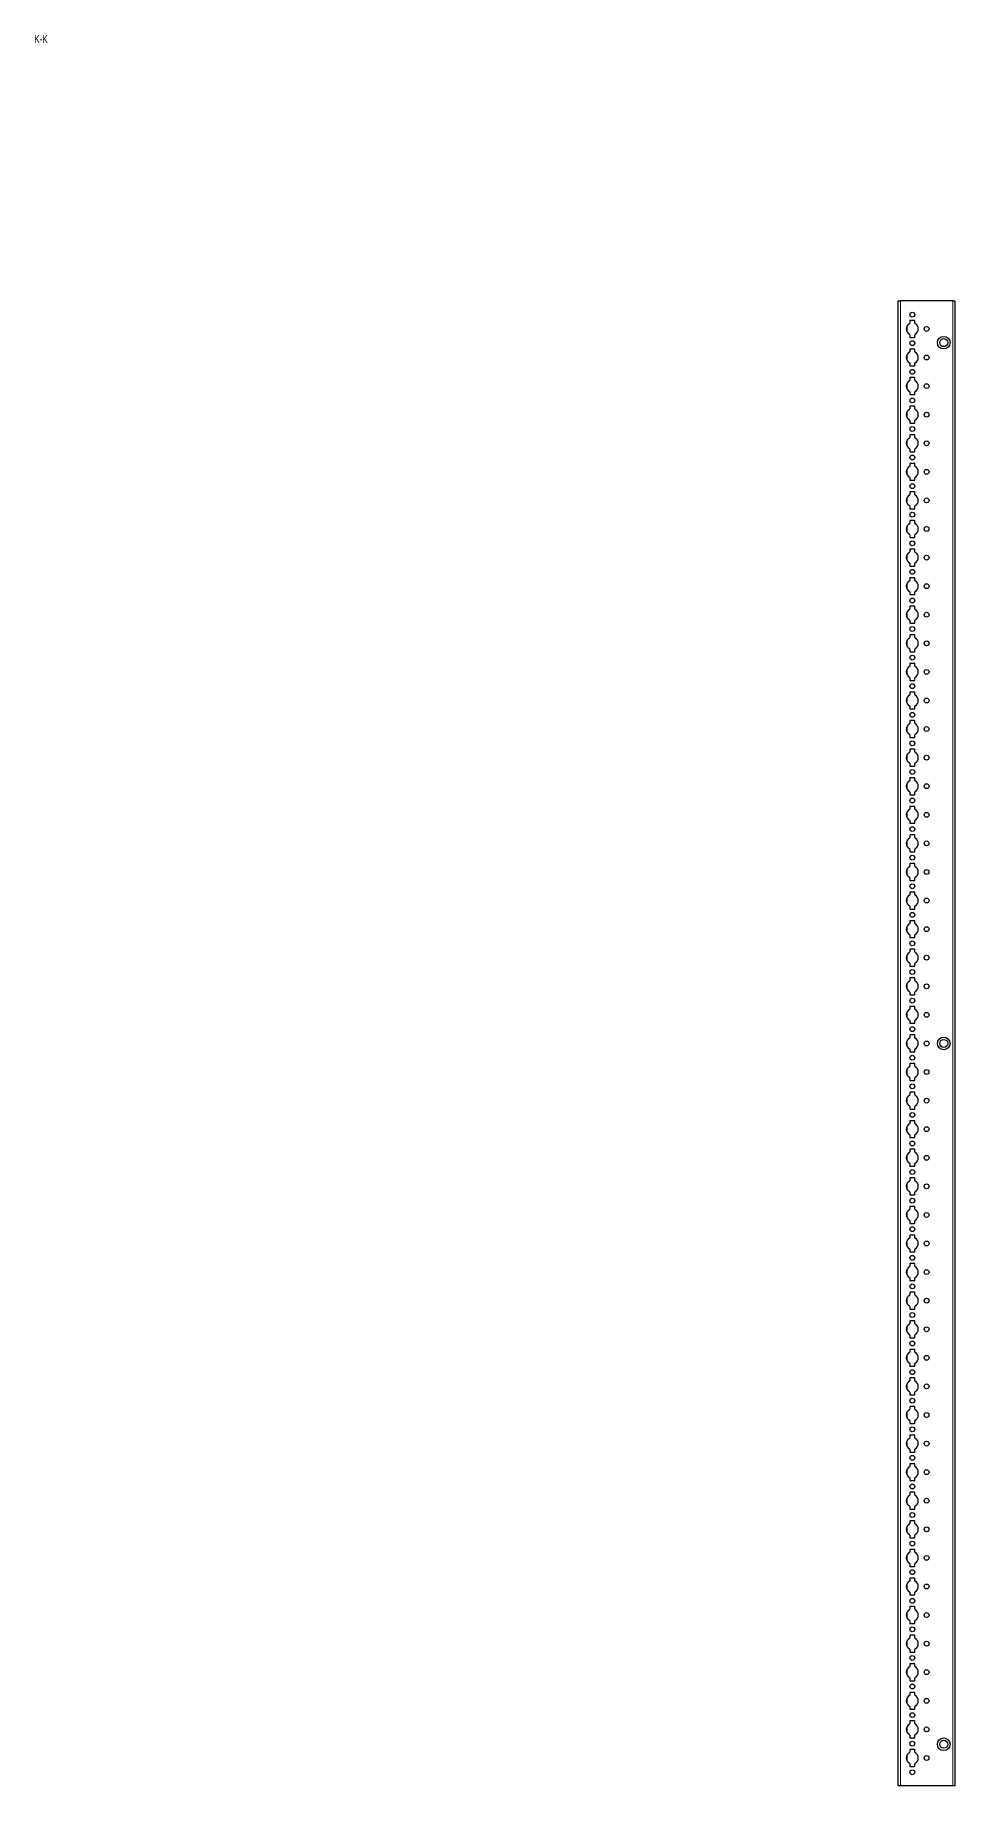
# Model space of a CAD drawing. Header units: millimetres. Extents: x -199 to 5688, y -2047 to 1507.
# Drawn here: x 4883 to 5688, y -852 to 680 of the extents above; entities that cross this region are included whole.
import ezdxf

# ---------------------------------------------------------------- set-up
doc = ezdxf.new("R2010")
doc.units = ezdxf.units.MM
doc.layers.add('FORMAT', color=7, linetype='Continuous')
doc.styles.add('SLDTEXTSTYLE0', font='TXT', dxfattribs={"width": 0.75})

msp = doc.modelspace()

# ---------------------------------------------------------------- linework, layer by layer
at = {"color": 7, "linetype": 'Continuous', "lineweight": 25}
for p, q in [((5637.97, -851.79), (5637.97, 447.21)), ((5637.97, 447.21), (5639.97, 447.21)), ((5685.67, 447.21), (5639.97, 447.21)), ((5685.67, 447.21), (5687.67, 447.21)), ((5687.67, 447.21), (5687.67, -851.79)), ((5648.02, 429.61), (5648.02, 427.73)), ((5652.12, 430.11), (5648.52, 430.11)), ((5652.62, 427.73), (5652.62, 429.61)), ((5648.02, 417.68), (5648.02, 415.81)), ((5648.52, 415.31), (5652.12, 415.31)), ((5652.62, 415.81), (5652.62, 417.68)), ((5648.02, 404.61), (5648.02, 402.73)), ((5652.12, 405.11), (5648.52, 405.11)), ((5652.62, 402.73), (5652.62, 404.61)), ((5648.02, 392.68), (5648.02, 390.81)), ((5648.52, 390.31), (5652.12, 390.31)), ((5652.62, 390.81), (5652.62, 392.68)), ((5648.02, 379.61), (5648.02, 377.73)), ((5648.02, 367.68), (5648.02, 365.81)), ((5652.12, 380.11), (5648.52, 380.11)), ((5652.62, 377.73), (5652.62, 379.61)), ((5652.62, 365.81), (5652.62, 367.68)), ((5648.02, 354.61), (5648.02, 352.73)), ((5648.52, 365.31), (5652.12, 365.31)), ((5652.12, 355.11), (5648.52, 355.11)), ((5652.62, 352.73), (5652.62, 354.61)), ((5648.02, 342.68), (5648.02, 340.81)), ((5648.52, 340.31), (5652.12, 340.31)), ((5652.62, 340.81), (5652.62, 342.68)), ((5648.02, 329.61), (5648.02, 327.73)), ((5652.12, 330.11), (5648.52, 330.11)), ((5652.62, 327.73), (5652.62, 329.61)), ((5648.02, 317.68), (5648.02, 315.81)), ((5648.52, 315.31), (5652.12, 315.31)), ((5652.62, 315.81), (5652.62, 317.68)), ((5648.02, 304.61), (5648.02, 302.73)), ((5648.02, 292.68), (5648.02, 290.81)), ((5652.12, 305.11), (5648.52, 305.11)), ((5652.62, 302.73), (5652.62, 304.61)), ((5652.62, 290.81), (5652.62, 292.68)), ((5648.02, 279.61), (5648.02, 277.73)), ((5648.52, 290.31), (5652.12, 290.31)), ((5652.12, 280.11), (5648.52, 280.11)), ((5652.62, 277.73), (5652.62, 279.61)), ((5648.02, 267.68), (5648.02, 265.81)), ((5648.52, 265.31), (5652.12, 265.31)), ((5652.62, 265.81), (5652.62, 267.68)), ((5648.02, 254.61), (5648.02, 252.73)), ((5652.12, 255.11), (5648.52, 255.11)), ((5652.62, 252.73), (5652.62, 254.61)), ((5648.02, 242.68), (5648.02, 240.81)), ((5648.52, 240.31), (5652.12, 240.31)), ((5652.12, 230.11), (5648.52, 230.11)), ((5652.62, 240.81), (5652.62, 242.68)), ((5648.02, 229.61), (5648.02, 227.73)), ((5648.02, 217.68), (5648.02, 215.81)), ((5648.52, 215.31), (5652.12, 215.31)), ((5652.62, 227.73), (5652.62, 229.61)), ((5652.62, 215.81), (5652.62, 217.68)), ((5648.02, 204.61), (5648.02, 202.73)), ((5652.12, 205.11), (5648.52, 205.11)), ((5652.62, 202.73), (5652.62, 204.61)), ((5648.02, 192.68), (5648.02, 190.81)), ((5648.52, 190.31), (5652.12, 190.31)), ((5652.62, 190.81), (5652.62, 192.68)), ((5648.02, 179.61), (5648.02, 177.73)), ((5652.12, 180.11), (5648.52, 180.11)), ((5652.62, 177.73), (5652.62, 179.61)), ((5648.02, 167.68), (5648.02, 165.81)), ((5648.02, 154.61), (5648.02, 152.73)), ((5648.52, 165.31), (5652.12, 165.31)), ((5652.12, 155.11), (5648.52, 155.11)), ((5652.62, 165.81), (5652.62, 167.68)), ((5652.62, 152.73), (5652.62, 154.61)), ((5648.02, 142.68), (5648.02, 140.81)), ((5648.52, 140.31), (5652.12, 140.31)), ((5652.62, 140.81), (5652.62, 142.68)), ((5648.02, 129.61), (5648.02, 127.73)), ((5652.12, 130.11), (5648.52, 130.11)), ((5652.62, 127.73), (5652.62, 129.61)), ((5648.02, 117.68), (5648.02, 115.81)), ((5648.52, 115.31), (5652.12, 115.31)), ((5652.62, 115.81), (5652.62, 117.68)), ((5648.02, 104.61), (5648.02, 102.73)), ((5648.02, 92.68), (5648.02, 90.81)), ((5652.12, 105.11), (5648.52, 105.11)), ((5652.62, 102.73), (5652.62, 104.61)), ((5652.62, 90.81), (5652.62, 92.68)), ((5648.02, 79.61), (5648.02, 77.73)), ((5648.52, 90.31), (5652.12, 90.31)), ((5652.12, 80.11), (5648.52, 80.11)), ((5652.62, 77.73), (5652.62, 79.61)), ((5648.02, 67.68), (5648.02, 65.81)), ((5648.52, 65.31), (5652.12, 65.31)), ((5652.62, 65.81), (5652.62, 67.68)), ((5648.02, 54.61), (5648.02, 52.73)), ((5652.12, 55.11), (5648.52, 55.11)), ((5652.62, 52.73), (5652.62, 54.61)), ((5648.02, 42.68), (5648.02, 40.81)), ((5648.52, 40.31), (5652.12, 40.31)), ((5652.62, 40.81), (5652.62, 42.68)), ((5648.02, 29.61), (5648.02, 27.73)), ((5648.02, 17.68), (5648.02, 15.81)), ((5652.12, 30.11), (5648.52, 30.11)), ((5652.62, 27.73), (5652.62, 29.61)), ((5652.62, 15.81), (5652.62, 17.68)), ((5648.02, 4.61), (5648.02, 2.73)), ((5648.52, 15.31), (5652.12, 15.31)), ((5652.12, 5.11), (5648.52, 5.11)), ((5652.62, 2.73), (5652.62, 4.61)), ((5648.02, -7.32), (5648.02, -9.19)), ((5648.52, -9.69), (5652.12, -9.69)), ((5652.62, -9.19), (5652.62, -7.32)), ((5648.02, -20.39), (5648.02, -22.27)), ((5652.12, -19.89), (5648.52, -19.89)), ((5652.62, -22.27), (5652.62, -20.39)), ((5648.02, -32.32), (5648.02, -34.19)), ((5648.02, -45.39), (5648.02, -47.27)), ((5648.52, -34.69), (5652.12, -34.69)), ((5652.12, -44.89), (5648.52, -44.89)), ((5652.62, -34.19), (5652.62, -32.32)), ((5652.62, -47.27), (5652.62, -45.39)), ((5648.02, -57.32), (5648.02, -59.19)), ((5648.52, -59.69), (5652.12, -59.69)), ((5652.62, -59.19), (5652.62, -57.32)), ((5648.02, -70.39), (5648.02, -72.27)), ((5652.12, -69.89), (5648.52, -69.89)), ((5652.62, -72.27), (5652.62, -70.39)), ((5648.02, -82.32), (5648.02, -84.19)), ((5648.52, -84.69), (5652.12, -84.69)), ((5652.62, -84.19), (5652.62, -82.32)), ((5648.02, -95.39), (5648.02, -97.27)), ((5652.12, -94.89), (5648.52, -94.89)), ((5652.62, -97.27), (5652.62, -95.39)), ((5648.02, -107.32), (5648.02, -109.19)), ((5648.02, -120.39), (5648.02, -122.27)), ((5648.52, -109.69), (5652.12, -109.69)), ((5652.12, -119.89), (5648.52, -119.89)), ((5652.62, -109.19), (5652.62, -107.32)), ((5652.62, -122.27), (5652.62, -120.39)), ((5648.02, -132.32), (5648.02, -134.19)), ((5648.52, -134.69), (5652.12, -134.69)), ((5652.62, -134.19), (5652.62, -132.32)), ((5648.02, -145.39), (5648.02, -147.27)), ((5652.12, -144.89), (5648.52, -144.89)), ((5652.62, -147.27), (5652.62, -145.39)), ((5648.02, -157.32), (5648.02, -159.19)), ((5648.52, -159.69), (5652.12, -159.69)), ((5652.62, -159.19), (5652.62, -157.32)), ((5648.02, -170.39), (5648.02, -172.27)), ((5648.02, -182.32), (5648.02, -184.19)), ((5652.12, -169.89), (5648.52, -169.89)), ((5652.62, -172.27), (5652.62, -170.39)), ((5652.62, -184.19), (5652.62, -182.32)), ((5648.02, -195.39), (5648.02, -197.27)), ((5648.52, -184.69), (5652.12, -184.69)), ((5652.12, -194.89), (5648.52, -194.89)), ((5652.62, -197.27), (5652.62, -195.39)), ((5648.02, -207.32), (5648.02, -209.19)), ((5648.52, -209.69), (5652.12, -209.69)), ((5652.62, -209.19), (5652.62, -207.32)), ((5648.02, -220.39), (5648.02, -222.27)), ((5652.12, -219.89), (5648.52, -219.89)), ((5652.62, -222.27), (5652.62, -220.39)), ((5648.02, -232.32), (5648.02, -234.19)), ((5648.52, -234.69), (5652.12, -234.69)), ((5652.12, -244.89), (5648.52, -244.89)), ((5652.62, -234.19), (5652.62, -232.32)), ((5648.02, -245.39), (5648.02, -247.27)), ((5648.02, -257.32), (5648.02, -259.19)), ((5648.52, -259.69), (5652.12, -259.69)), ((5652.62, -247.27), (5652.62, -245.39)), ((5652.62, -259.19), (5652.62, -257.32)), ((5648.02, -270.39), (5648.02, -272.27)), ((5652.12, -269.89), (5648.52, -269.89)), ((5652.62, -272.27), (5652.62, -270.39)), ((5648.02, -282.32), (5648.02, -284.19)), ((5648.52, -284.69), (5652.12, -284.69)), ((5652.62, -284.19), (5652.62, -282.32)), ((5648.02, -295.39), (5648.02, -297.27)), ((5652.12, -294.89), (5648.52, -294.89)), ((5652.62, -297.27), (5652.62, -295.39)), ((5648.02, -307.32), (5648.02, -309.19)), ((5648.02, -320.39), (5648.02, -322.27)), ((5648.52, -309.69), (5652.12, -309.69)), ((5652.12, -319.89), (5648.52, -319.89)), ((5652.62, -309.19), (5652.62, -307.32)), ((5652.62, -322.27), (5652.62, -320.39)), ((5648.02, -332.32), (5648.02, -334.19)), ((5648.52, -334.69), (5652.12, -334.69)), ((5652.62, -334.19), (5652.62, -332.32)), ((5648.02, -345.39), (5648.02, -347.27)), ((5652.12, -344.89), (5648.52, -344.89)), ((5652.62, -347.27), (5652.62, -345.39)), ((5648.02, -357.32), (5648.02, -359.19)), ((5648.52, -359.69), (5652.12, -359.69)), ((5652.62, -359.19), (5652.62, -357.32)), ((5648.02, -370.39), (5648.02, -372.27)), ((5648.02, -382.32), (5648.02, -384.19)), ((5652.12, -369.89), (5648.52, -369.89)), ((5652.62, -372.27), (5652.62, -370.39)), ((5652.62, -384.19), (5652.62, -382.32)), ((5648.02, -395.39), (5648.02, -397.27)), ((5648.52, -384.69), (5652.12, -384.69)), ((5652.12, -394.89), (5648.52, -394.89)), ((5652.62, -397.27), (5652.62, -395.39)), ((5648.02, -407.32), (5648.02, -409.19)), ((5648.52, -409.69), (5652.12, -409.69)), ((5652.62, -409.19), (5652.62, -407.32)), ((5648.02, -420.39), (5648.02, -422.27)), ((5652.12, -419.89), (5648.52, -419.89)), ((5652.62, -422.27), (5652.62, -420.39)), ((5648.02, -432.32), (5648.02, -434.19)), ((5648.52, -434.69), (5652.12, -434.69)), ((5652.62, -434.19), (5652.62, -432.32)), ((5648.02, -445.39), (5648.02, -447.27)), ((5648.02, -457.32), (5648.02, -459.19)), ((5652.12, -444.89), (5648.52, -444.89)), ((5652.62, -447.27), (5652.62, -445.39)), ((5652.62, -459.19), (5652.62, -457.32)), ((5648.02, -470.39), (5648.02, -472.27)), ((5648.52, -459.69), (5652.12, -459.69)), ((5652.12, -469.89), (5648.52, -469.89)), ((5652.62, -472.27), (5652.62, -470.39)), ((5648.02, -482.32), (5648.02, -484.19)), ((5648.52, -484.69), (5652.12, -484.69)), ((5652.62, -484.19), (5652.62, -482.32)), ((5648.02, -495.39), (5648.02, -497.27)), ((5652.12, -494.89), (5648.52, -494.89)), ((5652.62, -497.27), (5652.62, -495.39)), ((5648.02, -507.32), (5648.02, -509.19)), ((5648.02, -520.39), (5648.02, -522.27)), ((5648.52, -509.69), (5652.12, -509.69)), ((5652.12, -519.89), (5648.52, -519.89)), ((5652.62, -509.19), (5652.62, -507.32)), ((5652.62, -522.27), (5652.62, -520.39)), ((5648.02, -532.32), (5648.02, -534.19)), ((5648.52, -534.69), (5652.12, -534.69)), ((5652.62, -534.19), (5652.62, -532.32)), ((5648.02, -545.39), (5648.02, -547.27)), ((5652.12, -544.89), (5648.52, -544.89)), ((5652.62, -547.27), (5652.62, -545.39)), ((5648.02, -557.32), (5648.02, -559.19)), ((5648.52, -559.69), (5652.12, -559.69)), ((5652.62, -559.19), (5652.62, -557.32)), ((5648.02, -570.39), (5648.02, -572.27)), ((5652.12, -569.89), (5648.52, -569.89)), ((5652.62, -572.27), (5652.62, -570.39)), ((5648.02, -582.32), (5648.02, -584.19)), ((5648.02, -595.39), (5648.02, -597.27)), ((5648.52, -584.69), (5652.12, -584.69)), ((5652.12, -594.89), (5648.52, -594.89)), ((5652.62, -584.19), (5652.62, -582.32)), ((5652.62, -597.27), (5652.62, -595.39)), ((5648.02, -607.32), (5648.02, -609.19)), ((5648.52, -609.69), (5652.12, -609.69)), ((5652.62, -609.19), (5652.62, -607.32)), ((5648.02, -620.39), (5648.02, -622.27)), ((5652.12, -619.89), (5648.52, -619.89)), ((5652.62, -622.27), (5652.62, -620.39)), ((5648.02, -632.32), (5648.02, -634.19)), ((5648.52, -634.69), (5652.12, -634.69)), ((5652.62, -634.19), (5652.62, -632.32)), ((5648.02, -645.39), (5648.02, -647.27)), ((5648.02, -657.32), (5648.02, -659.19)), ((5652.12, -644.89), (5648.52, -644.89)), ((5652.62, -647.27), (5652.62, -645.39)), ((5652.62, -659.19), (5652.62, -657.32)), ((5648.02, -670.39), (5648.02, -672.27)), ((5648.52, -659.69), (5652.12, -659.69)), ((5652.12, -669.89), (5648.52, -669.89)), ((5652.62, -672.27), (5652.62, -670.39)), ((5648.02, -682.32), (5648.02, -684.19)), ((5648.52, -684.69), (5652.12, -684.69)), ((5652.62, -684.19), (5652.62, -682.32)), ((5648.02, -695.39), (5648.02, -697.27)), ((5652.12, -694.89), (5648.52, -694.89)), ((5652.62, -697.27), (5652.62, -695.39)), ((5648.02, -707.32), (5648.02, -709.19)), ((5648.52, -709.69), (5652.12, -709.69)), ((5652.62, -709.19), (5652.62, -707.32)), ((5648.02, -720.39), (5648.02, -722.27)), ((5648.02, -732.32), (5648.02, -734.19)), ((5652.12, -719.89), (5648.52, -719.89)), ((5648.52, -734.69), (5652.12, -734.69)), ((5652.62, -722.27), (5652.62, -720.39)), ((5652.62, -734.19), (5652.62, -732.32)), ((5648.02, -745.39), (5648.02, -747.27)), ((5652.12, -744.89), (5648.52, -744.89)), ((5652.62, -747.27), (5652.62, -745.39)), ((5648.02, -757.32), (5648.02, -759.19)), ((5648.52, -759.69), (5652.12, -759.69)), ((5652.62, -759.19), (5652.62, -757.32)), ((5648.02, -770.39), (5648.02, -772.27)), ((5652.12, -769.89), (5648.52, -769.89)), ((5652.62, -772.27), (5652.62, -770.39)), ((5648.02, -782.32), (5648.02, -784.19)), ((5648.02, -795.39), (5648.02, -797.27)), ((5648.52, -784.69), (5652.12, -784.69)), ((5652.12, -794.89), (5648.52, -794.89)), ((5652.62, -784.19), (5652.62, -782.32)), ((5652.62, -797.27), (5652.62, -795.39)), ((5648.02, -807.32), (5648.02, -809.19)), ((5648.52, -809.69), (5652.12, -809.69)), ((5652.62, -809.19), (5652.62, -807.32)), ((5648.02, -820.39), (5648.02, -822.27)), ((5652.12, -819.89), (5648.52, -819.89)), ((5652.62, -822.27), (5652.62, -820.39)), ((5648.02, -832.32), (5648.02, -834.19)), ((5648.52, -834.69), (5652.12, -834.69)), ((5652.62, -834.19), (5652.62, -832.32)), ((5639.97, -851.79), (5637.97, -851.79)), ((5685.67, -851.79), (5639.97, -851.79)), ((5687.67, -851.79), (5685.67, -851.79))]:
    msp.add_line(p, q, dxfattribs=at)
at = {"color": 8, "linetype": 'Continuous', "lineweight": 18}
for p, q in [((5639.97, 447.21), (5639.97, -851.79)), ((5685.67, -851.79), (5685.67, 447.21)), ((5645.82, 425.41), (5645.82, 420)), ((5645.82, 400.41), (5645.82, 395)), ((5645.82, 375.41), (5645.82, 370)), ((5645.82, 350.41), (5645.82, 345)), ((5645.82, 325.41), (5645.82, 320)), ((5645.82, 300.41), (5645.82, 295)), ((5645.82, 275.41), (5645.82, 270)), ((5645.82, 250.41), (5645.82, 245)), ((5645.82, 225.41), (5645.82, 220)), ((5645.82, 200.41), (5645.82, 195)), ((5645.82, 175.41), (5645.82, 170)), ((5645.82, 150.41), (5645.82, 145)), ((5645.82, 125.41), (5645.82, 120)), ((5645.82, 100.41), (5645.82, 95)), ((5645.82, 75.41), (5645.82, 70)), ((5645.82, 50.41), (5645.82, 45)), ((5645.82, 25.41), (5645.82, 20)), ((5645.82, 0.41), (5645.82, -5)), ((5645.82, -24.59), (5645.82, -30)), ((5645.82, -49.59), (5645.82, -55)), ((5645.82, -74.59), (5645.82, -80)), ((5645.82, -99.59), (5645.82, -105)), ((5645.82, -124.59), (5645.82, -130)), ((5645.82, -149.59), (5645.82, -155)), ((5645.82, -174.59), (5645.82, -180)), ((5645.82, -199.59), (5645.82, -205)), ((5645.82, -224.59), (5645.82, -230)), ((5645.82, -249.59), (5645.82, -255)), ((5645.82, -274.59), (5645.82, -280)), ((5645.82, -299.59), (5645.82, -305)), ((5645.82, -324.59), (5645.82, -330)), ((5645.82, -349.59), (5645.82, -355)), ((5645.82, -374.59), (5645.82, -380)), ((5645.82, -399.59), (5645.82, -405)), ((5645.82, -424.59), (5645.82, -430)), ((5645.82, -449.59), (5645.82, -455)), ((5645.82, -474.59), (5645.82, -480)), ((5645.82, -499.59), (5645.82, -505)), ((5645.82, -524.59), (5645.82, -530)), ((5645.82, -549.59), (5645.82, -555)), ((5645.82, -574.59), (5645.82, -580)), ((5645.82, -599.59), (5645.82, -605)), ((5645.82, -624.59), (5645.82, -630)), ((5645.82, -649.59), (5645.82, -655)), ((5645.82, -674.59), (5645.82, -680)), ((5645.82, -699.59), (5645.82, -705)), ((5645.82, -724.59), (5645.82, -730)), ((5645.82, -749.59), (5645.82, -755)), ((5645.82, -774.59), (5645.82, -780)), ((5645.82, -799.59), (5645.82, -805)), ((5645.82, -824.59), (5645.82, -830))]:
    msp.add_line(p, q, dxfattribs=at)
at = {"color": 7, "linetype": 'Continuous', "lineweight": 25}
for centre, radius in [((5650.32, 435.21), 2.12), ((5662.82, 422.71), 2.12), ((5677.82, 410.71), 5.5), ((5677.82, 410.71), 3.5), ((5650.32, 410.21), 2.12), ((5662.82, 397.71), 2.12), ((5650.32, 385.21), 2.12), ((5662.82, 372.71), 2.12), ((5650.32, 360.21), 2.12), ((5650.32, 335.21), 2.12), ((5662.82, 347.71), 2.12), ((5662.82, 322.71), 2.12), ((5650.32, 310.21), 2.12), ((5662.82, 297.71), 2.12), ((5650.32, 285.21), 2.12), ((5650.32, 260.21), 2.12), ((5662.82, 272.71), 2.12), ((5662.82, 247.71), 2.12), ((5650.32, 235.21), 2.12), ((5662.82, 222.71), 2.12), ((5650.32, 210.21), 2.12), ((5662.82, 197.71), 2.12), ((5650.32, 185.21), 2.12), ((5662.82, 172.71), 2.12), ((5650.32, 160.21), 2.12), ((5662.82, 147.71), 2.12), ((5650.32, 135.21), 2.12), ((5662.82, 122.71), 2.12), ((5650.32, 110.21), 2.12), ((5662.82, 97.71), 2.12), ((5650.32, 85.21), 2.12), ((5650.32, 60.21), 2.12), ((5662.82, 72.71), 2.12), ((5662.82, 47.71), 2.12), ((5650.32, 35.21), 2.12), ((5662.82, 22.71), 2.12), ((5650.32, 10.21), 2.12), ((5650.32, -14.79), 2.12), ((5662.82, -2.29), 2.12), ((5662.82, -27.29), 2.12), ((5650.32, -39.79), 2.12), ((5662.82, -52.29), 2.12), ((5650.32, -64.79), 2.12), ((5662.82, -77.29), 2.12), ((5650.32, -89.79), 2.12), ((5662.82, -102.29), 2.12), ((5650.32, -114.79), 2.12), ((5650.32, -139.79), 2.12), ((5662.82, -127.29), 2.12), ((5662.82, -152.29), 2.12), ((5650.32, -164.79), 2.12), ((5662.82, -177.29), 2.12), ((5650.32, -189.79), 2.12), ((5677.82, -202.29), 5.5), ((5677.82, -202.29), 3.5), ((5650.32, -214.79), 2.12), ((5662.82, -202.29), 2.12), ((5662.82, -227.29), 2.12), ((5650.32, -239.79), 2.12), ((5662.82, -252.29), 2.12), ((5650.32, -264.79), 2.12), ((5662.82, -277.29), 2.12), ((5650.32, -289.79), 2.12), ((5662.82, -302.29), 2.12), ((5650.32, -314.79), 2.12), ((5662.82, -327.29), 2.12), ((5650.32, -339.79), 2.12), ((5662.82, -352.29), 2.12), ((5650.32, -364.79), 2.12), ((5662.82, -377.29), 2.12), ((5650.32, -389.79), 2.12), ((5650.32, -414.79), 2.12), ((5662.82, -402.29), 2.12), ((5662.82, -427.29), 2.12), ((5650.32, -439.79), 2.12), ((5662.82, -452.29), 2.12), ((5650.32, -464.79), 2.12), ((5650.32, -489.79), 2.12), ((5662.82, -477.29), 2.12), ((5662.82, -502.29), 2.12), ((5650.32, -514.79), 2.12), ((5662.82, -527.29), 2.12), ((5650.32, -539.79), 2.12), ((5662.82, -552.29), 2.12), ((5650.32, -564.79), 2.12), ((5662.82, -577.29), 2.12), ((5650.32, -589.79), 2.12), ((5662.82, -602.29), 2.12), ((5650.32, -614.79), 2.12), ((5662.82, -627.29), 2.12), ((5650.32, -639.79), 2.12), ((5662.82, -652.29), 2.12), ((5650.32, -664.79), 2.12), ((5650.32, -689.79), 2.12), ((5662.82, -677.29), 2.12), ((5662.82, -702.29), 2.12), ((5650.32, -714.79), 2.12), ((5662.82, -727.29), 2.12), ((5650.32, -739.79), 2.12), ((5662.82, -752.29), 2.12), ((5650.32, -764.79), 2.12), ((5662.82, -777.29), 2.12), ((5650.32, -789.79), 2.12), ((5662.82, -802.29), 2.12), ((5677.82, -815.29), 5.5), ((5650.32, -814.79), 2.12), ((5662.82, -827.29), 2.12), ((5677.82, -815.29), 3.5), ((5650.32, -839.79), 2.12)]:
    msp.add_circle(centre, radius, dxfattribs=at)
for centre, radius, start, end in [((5648.52, 429.61), 0.5, 90, 180), ((5652.12, 429.61), 0.5, 360, 90), ((5650.32, 422.71), 5.25, 119.14074, 240.85926), ((5647.52, 427.73), 0.5, 299.14074, 0), ((5647.52, 417.68), 0.5, 0, 60.85926), ((5648.52, 415.81), 0.5, 180, 270), ((5652.12, 415.81), 0.5, 270, 0), ((5653.12, 427.73), 0.5, 180, 240.85926), ((5653.12, 417.68), 0.5, 119.14074, 180), ((5650.32, 422.71), 5.25, 299.14074, 60.85926), ((5650.32, 397.71), 5.25, 119.14074, 240.85926), ((5647.52, 402.73), 0.5, 299.14074, 0), ((5648.52, 404.61), 0.5, 90, 180), ((5652.12, 404.61), 0.5, 0, 90), ((5653.12, 402.73), 0.5, 180, 240.85926), ((5650.32, 397.71), 5.25, 299.14074, 60.85926), ((5647.52, 392.68), 0.5, 0, 60.85926), ((5648.52, 390.81), 0.5, 180, 270), ((5652.12, 390.81), 0.5, 270, 0), ((5653.12, 392.68), 0.5, 119.14074, 180), ((5650.32, 372.71), 5.25, 119.14074, 240.85926), ((5647.52, 377.73), 0.5, 299.14074, 0), ((5647.52, 367.68), 0.5, 0, 60.85926), ((5648.52, 379.61), 0.5, 90, 180), ((5652.12, 379.61), 0.5, 0, 90), ((5653.12, 377.73), 0.5, 180, 240.85926), ((5653.12, 367.68), 0.5, 119.14074, 180), ((5650.32, 372.71), 5.25, 299.14074, 60.85926), ((5650.32, 347.71), 5.25, 119.14074, 240.85926), ((5647.52, 352.73), 0.5, 299.14074, 0), ((5648.52, 365.81), 0.5, 180, 270), ((5648.52, 354.61), 0.5, 90, 180), ((5652.12, 365.81), 0.5, 270, 0), ((5652.12, 354.61), 0.5, 0, 90), ((5653.12, 352.73), 0.5, 180, 240.85926), ((5650.32, 347.71), 5.25, 299.14074, 60.85926), ((5647.52, 342.68), 0.5, 0, 60.85926), ((5648.52, 340.81), 0.5, 180, 270), ((5652.12, 340.81), 0.5, 270, 0), ((5653.12, 342.68), 0.5, 119.14074, 180), ((5650.32, 322.71), 5.25, 119.14074, 240.85926), ((5647.52, 327.73), 0.5, 299.14074, 0), ((5648.52, 329.61), 0.5, 90, 180), ((5652.12, 329.61), 0.5, 0, 90), ((5653.12, 327.73), 0.5, 180, 240.85926), ((5650.32, 322.71), 5.25, 299.14074, 60.85926), ((5647.52, 317.68), 0.5, 0, 60.85926), ((5648.52, 315.81), 0.5, 180, 270), ((5652.12, 315.81), 0.5, 270, 0), ((5653.12, 317.68), 0.5, 119.14074, 180), ((5650.32, 297.71), 5.25, 119.14074, 240.85926), ((5647.52, 302.73), 0.5, 299.14074, 0), ((5647.52, 292.68), 0.5, 0, 60.85926), ((5648.52, 304.61), 0.5, 90, 180), ((5652.12, 304.61), 0.5, 0, 90), ((5653.12, 302.73), 0.5, 180, 240.85926), ((5653.12, 292.68), 0.5, 119.14074, 180), ((5650.32, 297.71), 5.25, 299.14074, 60.85926), ((5650.32, 272.71), 5.25, 119.14074, 240.85926), ((5647.52, 277.73), 0.5, 299.14074, 0), ((5648.52, 290.81), 0.5, 180, 270), ((5648.52, 279.61), 0.5, 90, 180), ((5652.12, 290.81), 0.5, 270, 0), ((5652.12, 279.61), 0.5, 0, 90), ((5653.12, 277.73), 0.5, 180, 240.85926), ((5650.32, 272.71), 5.25, 299.14074, 60.85926), ((5647.52, 267.68), 0.5, 0, 60.85926), ((5648.52, 265.81), 0.5, 180, 270), ((5652.12, 265.81), 0.5, 270, 0), ((5653.12, 267.68), 0.5, 119.14074, 180), ((5650.32, 247.71), 5.25, 119.14074, 240.85926), ((5647.52, 252.73), 0.5, 299.14074, 0), ((5648.52, 254.61), 0.5, 90, 180), ((5652.12, 254.61), 0.5, 0, 90), ((5653.12, 252.73), 0.5, 180, 240.85926), ((5650.32, 247.71), 5.25, 299.14074, 60.85926), ((5647.52, 242.68), 0.5, 0, 60.85926), ((5648.52, 240.81), 0.5, 180, 270), ((5648.52, 229.61), 0.5, 90, 180), ((5652.12, 240.81), 0.5, 270, 0), ((5652.12, 229.61), 0.5, 0, 90), ((5653.12, 242.68), 0.5, 119.14074, 180), ((5650.32, 222.71), 5.25, 119.14074, 240.85926), ((5647.52, 227.73), 0.5, 299.14074, 0), ((5647.52, 217.68), 0.5, 0, 60.85926), ((5648.52, 215.81), 0.5, 180, 270), ((5652.12, 215.81), 0.5, 270, 0), ((5653.12, 227.73), 0.5, 180, 240.85926), ((5653.12, 217.68), 0.5, 119.14074, 180), ((5650.32, 222.71), 5.25, 299.14074, 60.85926), ((5650.32, 197.71), 5.25, 119.14074, 240.85926), ((5647.52, 202.73), 0.5, 299.14074, 0), ((5648.52, 204.61), 0.5, 90, 180), ((5652.12, 204.61), 0.5, 0, 90), ((5653.12, 202.73), 0.5, 180, 240.85926), ((5650.32, 197.71), 5.25, 299.14074, 60.85926), ((5647.52, 192.68), 0.5, 0, 60.85926), ((5648.52, 190.81), 0.5, 180, 270), ((5652.12, 190.81), 0.5, 270, 0), ((5653.12, 192.68), 0.5, 119.14074, 180), ((5650.32, 172.71), 5.25, 119.14074, 240.85926), ((5647.52, 177.73), 0.5, 299.14074, 0), ((5648.52, 179.61), 0.5, 90, 180), ((5652.12, 179.61), 0.5, 0, 90), ((5653.12, 177.73), 0.5, 180, 240.85926), ((5650.32, 172.71), 5.25, 299.14074, 60.85926), ((5647.52, 167.68), 0.5, 0, 60.85926), ((5648.52, 165.81), 0.5, 180, 270), ((5648.52, 154.61), 0.5, 90, 180), ((5652.12, 165.81), 0.5, 270, 0), ((5652.12, 154.61), 0.5, 0, 90), ((5653.12, 167.68), 0.5, 119.14074, 180), ((5650.32, 147.71), 5.25, 119.14074, 240.85926), ((5647.52, 152.73), 0.5, 299.14074, 0), ((5647.52, 142.68), 0.5, 0, 60.85926), ((5648.52, 140.81), 0.5, 180, 270), ((5652.12, 140.81), 0.5, 270, 0), ((5653.12, 152.73), 0.5, 180, 240.85926), ((5653.12, 142.68), 0.5, 119.14074, 180), ((5650.32, 147.71), 5.25, 299.14074, 60.85926), ((5650.32, 122.71), 5.25, 119.14074, 240.85926), ((5647.52, 127.73), 0.5, 299.14074, 0), ((5648.52, 129.61), 0.5, 90, 180), ((5652.12, 129.61), 0.5, 0, 90), ((5653.12, 127.73), 0.5, 180, 240.85926), ((5650.32, 122.71), 5.25, 299.14074, 60.85926), ((5647.52, 117.68), 0.5, 0, 60.85926), ((5648.52, 115.81), 0.5, 180, 270), ((5652.12, 115.81), 0.5, 270, 0), ((5653.12, 117.68), 0.5, 119.14074, 180), ((5650.32, 97.71), 5.25, 119.14074, 240.85926), ((5647.52, 102.73), 0.5, 299.14074, 0), ((5647.52, 92.68), 0.5, 0, 60.85926), ((5648.52, 104.61), 0.5, 90, 180), ((5652.12, 104.61), 0.5, 0, 90), ((5653.12, 102.73), 0.5, 180, 240.85926), ((5653.12, 92.68), 0.5, 119.14074, 180), ((5650.32, 97.71), 5.25, 299.14074, 60.85926), ((5650.32, 72.71), 5.25, 119.14074, 240.85926), ((5647.52, 77.73), 0.5, 299.14074, 0), ((5648.52, 90.81), 0.5, 180, 270), ((5648.52, 79.61), 0.5, 90, 180), ((5652.12, 90.81), 0.5, 270, 0), ((5652.12, 79.61), 0.5, 0, 90), ((5653.12, 77.73), 0.5, 180, 240.85926), ((5650.32, 72.71), 5.25, 299.14074, 60.85926), ((5647.52, 67.68), 0.5, 0, 60.85926), ((5648.52, 65.81), 0.5, 180, 270), ((5652.12, 65.81), 0.5, 270, 0), ((5653.12, 67.68), 0.5, 119.14074, 180), ((5650.32, 47.71), 5.25, 119.14074, 240.85926), ((5647.52, 52.73), 0.5, 299.14074, 0), ((5648.52, 54.61), 0.5, 90, 180), ((5652.12, 54.61), 0.5, 0, 90), ((5653.12, 52.73), 0.5, 180, 240.85926), ((5650.32, 47.71), 5.25, 299.14074, 60.85926), ((5647.52, 42.68), 0.5, 0, 60.85926), ((5648.52, 40.81), 0.5, 180, 270), ((5652.12, 40.81), 0.5, 270, 0), ((5653.12, 42.68), 0.5, 119.14074, 180), ((5650.32, 22.71), 5.25, 119.14074, 240.85926), ((5647.52, 27.73), 0.5, 299.14074, 0), ((5647.52, 17.68), 0.5, 0, 60.85926), ((5648.52, 29.61), 0.5, 90, 180), ((5648.52, 15.81), 0.5, 180, 270), ((5652.12, 29.61), 0.5, 0, 90), ((5652.12, 15.81), 0.5, 270, 0), ((5653.12, 27.73), 0.5, 180, 240.85926), ((5653.12, 17.68), 0.5, 119.14074, 180), ((5650.32, 22.71), 5.25, 299.14074, 60.85926), ((5650.32, -2.29), 5.25, 119.14074, 240.85926), ((5647.52, 2.73), 0.5, 299.14074, 0), ((5648.52, 4.61), 0.5, 90, 180), ((5652.12, 4.61), 0.5, 0, 90), ((5653.12, 2.73), 0.5, 180, 240.85926), ((5650.32, -2.29), 5.25, 299.14074, 60.85926), ((5647.52, -7.32), 0.5, 0, 60.85926), ((5648.52, -9.19), 0.5, 180, 270), ((5652.12, -9.19), 0.5, 270, 0), ((5653.12, -7.32), 0.5, 119.14074, 180), ((5650.32, -27.29), 5.25, 119.14074, 240.85926), ((5647.52, -22.27), 0.5, 299.14074, 0), ((5648.52, -20.39), 0.5, 90, 180), ((5652.12, -20.39), 0.5, 0, 90), ((5653.12, -22.27), 0.5, 180, 240.85926), ((5650.32, -27.29), 5.25, 299.14074, 60.85926), ((5647.52, -32.32), 0.5, 0, 60.85926), ((5648.52, -34.19), 0.5, 180, 270), ((5648.52, -45.39), 0.5, 90, 180), ((5652.12, -34.19), 0.5, 270, 0), ((5652.12, -45.39), 0.5, 0, 90), ((5653.12, -32.32), 0.5, 119.14074, 180), ((5650.32, -52.29), 5.25, 119.14074, 240.85926), ((5647.52, -47.27), 0.5, 299.14074, 0), ((5647.52, -57.32), 0.5, 0, 60.85926), ((5648.52, -59.19), 0.5, 180, 270), ((5652.12, -59.19), 0.5, 270, 0), ((5653.12, -47.27), 0.5, 180, 240.85926), ((5653.12, -57.32), 0.5, 119.14074, 180), ((5650.32, -52.29), 5.25, 299.14074, 60.85926), ((5650.32, -77.29), 5.25, 119.14074, 240.85926), ((5647.52, -72.27), 0.5, 299.14074, 0), ((5648.52, -70.39), 0.5, 90, 180), ((5652.12, -70.39), 0.5, 0, 90), ((5653.12, -72.27), 0.5, 180, 240.85926), ((5650.32, -77.29), 5.25, 299.14074, 60.85926), ((5647.52, -82.32), 0.5, 0, 60.85926), ((5648.52, -84.19), 0.5, 180, 270), ((5652.12, -84.19), 0.5, 270, 0), ((5653.12, -82.32), 0.5, 119.14074, 180), ((5650.32, -102.29), 5.25, 119.14074, 240.85926), ((5647.52, -97.27), 0.5, 299.14074, 0), ((5647.52, -107.32), 0.5, 0, 60.85926), ((5648.52, -95.39), 0.5, 90, 180), ((5652.12, -95.39), 0.5, 0, 90), ((5653.12, -97.27), 0.5, 180, 240.85926), ((5653.12, -107.32), 0.5, 119.14074, 180), ((5650.32, -102.29), 5.25, 299.14074, 60.85926), ((5647.52, -122.27), 0.5, 299.14074, 0), ((5648.52, -109.19), 0.5, 180, 270), ((5648.52, -120.39), 0.5, 90, 180), ((5652.12, -109.19), 0.5, 270, 0), ((5652.12, -120.39), 0.5, 0, 90), ((5653.12, -122.27), 0.5, 180, 240.85926), ((5650.32, -127.29), 5.25, 119.14074, 240.85926), ((5647.52, -132.32), 0.5, 0, 60.85926), ((5648.52, -134.19), 0.5, 180, 270), ((5652.12, -134.19), 0.5, 270, 0), ((5653.12, -132.32), 0.5, 119.14074, 180), ((5650.32, -127.29), 5.25, 299.14074, 60.85926), ((5650.32, -152.29), 5.25, 119.14074, 240.85926), ((5647.52, -147.27), 0.5, 299.14074, 0), ((5648.52, -145.39), 0.5, 90, 180), ((5652.12, -145.39), 0.5, 0, 90), ((5653.12, -147.27), 0.5, 180, 240.85926), ((5650.32, -152.29), 5.25, 299.14074, 60.85926), ((5647.52, -157.32), 0.5, 0, 60.85926), ((5648.52, -159.19), 0.5, 180, 270), ((5652.12, -159.19), 0.5, 270, 0), ((5653.12, -157.32), 0.5, 119.14074, 180), ((5650.32, -177.29), 5.25, 119.14074, 240.85926), ((5647.52, -172.27), 0.5, 299.14074, 0), ((5647.52, -182.32), 0.5, 0, 60.85926), ((5648.52, -170.39), 0.5, 90, 180), ((5652.12, -170.39), 0.5, 0, 90), ((5653.12, -172.27), 0.5, 180, 240.85926), ((5653.12, -182.32), 0.5, 119.14074, 180), ((5650.32, -177.29), 5.25, 299.14074, 60.85926), ((5650.32, -202.29), 5.25, 119.14074, 240.85926), ((5647.52, -197.27), 0.5, 299.14074, 0), ((5648.52, -184.19), 0.5, 180, 270), ((5648.52, -195.39), 0.5, 90, 180), ((5652.12, -184.19), 0.5, 270, 0), ((5652.12, -195.39), 0.5, 0, 90), ((5653.12, -197.27), 0.5, 180, 240.85926), ((5650.32, -202.29), 5.25, 299.14074, 60.85926), ((5647.52, -207.32), 0.5, 0, 60.85926), ((5648.52, -209.19), 0.5, 180, 270), ((5652.12, -209.19), 0.5, 270, 0), ((5653.12, -207.32), 0.5, 119.14074, 180), ((5650.32, -227.29), 5.25, 119.14074, 240.85926), ((5647.52, -222.27), 0.5, 299.14074, 0), ((5648.52, -220.39), 0.5, 90, 180), ((5652.12, -220.39), 0.5, 0, 90), ((5653.12, -222.27), 0.5, 180, 240.85926), ((5650.32, -227.29), 5.25, 299.14074, 60.85926), ((5647.52, -232.32), 0.5, 0, 60.85926), ((5648.52, -234.19), 0.5, 180, 270), ((5648.52, -245.39), 0.5, 90, 180), ((5652.12, -234.19), 0.5, 270, 0), ((5652.12, -245.39), 0.5, 0, 90), ((5653.12, -232.32), 0.5, 119.14074, 180), ((5650.32, -252.29), 5.25, 119.14074, 240.85926), ((5647.52, -247.27), 0.5, 299.14074, 0), ((5647.52, -257.32), 0.5, 0, 60.85926), ((5648.52, -259.19), 0.5, 180, 270), ((5652.12, -259.19), 0.5, 270, 0), ((5653.12, -247.27), 0.5, 180, 240.85926), ((5653.12, -257.32), 0.5, 119.14074, 180), ((5650.32, -252.29), 5.25, 299.14074, 60.85926), ((5650.32, -277.29), 5.25, 119.14074, 240.85926), ((5647.52, -272.27), 0.5, 299.14074, 0), ((5648.52, -270.39), 0.5, 90, 180), ((5652.12, -270.39), 0.5, 0, 90), ((5653.12, -272.27), 0.5, 180, 240.85926), ((5650.32, -277.29), 5.25, 299.14074, 60.85926), ((5647.52, -282.32), 0.5, 0, 60.85926), ((5648.52, -284.19), 0.5, 180, 270), ((5652.12, -284.19), 0.5, 270, 0), ((5653.12, -282.32), 0.5, 119.14074, 180), ((5650.32, -302.29), 5.25, 119.14074, 240.85926), ((5647.52, -297.27), 0.5, 299.14074, 0), ((5648.52, -295.39), 0.5, 90, 180), ((5652.12, -295.39), 0.5, 0, 90), ((5653.12, -297.27), 0.5, 180, 240.85926), ((5650.32, -302.29), 5.25, 299.14074, 60.85926), ((5647.52, -307.32), 0.5, 0, 60.85926), ((5648.52, -309.19), 0.5, 180, 270), ((5648.52, -320.39), 0.5, 90, 180), ((5652.12, -309.19), 0.5, 270, 0), ((5652.12, -320.39), 0.5, 0, 90), ((5653.12, -307.32), 0.5, 119.14074, 180), ((5650.32, -327.29), 5.25, 119.14074, 240.85926), ((5647.52, -322.27), 0.5, 299.14074, 0), ((5647.52, -332.32), 0.5, 0, 60.85926), ((5648.52, -334.19), 0.5, 180, 270), ((5652.12, -334.19), 0.5, 270, 0), ((5653.12, -322.27), 0.5, 180, 240.85926), ((5653.12, -332.32), 0.5, 119.14074, 180), ((5650.32, -327.29), 5.25, 299.14074, 60.85926), ((5650.32, -352.29), 5.25, 119.14074, 240.85926), ((5647.52, -347.27), 0.5, 299.14074, 0), ((5648.52, -345.39), 0.5, 90, 180), ((5652.12, -345.39), 0.5, 0, 90), ((5653.12, -347.27), 0.5, 180, 240.85926), ((5650.32, -352.29), 5.25, 299.14074, 60.85926), ((5647.52, -357.32), 0.5, 0, 60.85926), ((5648.52, -359.19), 0.5, 180, 270), ((5652.12, -359.19), 0.5, 270, 0), ((5653.12, -357.32), 0.5, 119.14074, 180), ((5650.32, -377.29), 5.25, 119.14074, 240.85926), ((5647.52, -372.27), 0.5, 299.14074, 0), ((5647.52, -382.32), 0.5, 0, 60.85926), ((5648.52, -370.39), 0.5, 90, 180), ((5652.12, -370.39), 0.5, 0, 90), ((5653.12, -372.27), 0.5, 180, 240.85926), ((5653.12, -382.32), 0.5, 119.14074, 180), ((5650.32, -377.29), 5.25, 299.14074, 60.85926), ((5650.32, -402.29), 5.25, 119.14074, 240.85926), ((5647.52, -397.27), 0.5, 299.14074, 0), ((5648.52, -384.19), 0.5, 180, 270), ((5648.52, -395.39), 0.5, 90, 180), ((5652.12, -384.19), 0.5, 270, 0), ((5652.12, -395.39), 0.5, 0, 90), ((5653.12, -397.27), 0.5, 180, 240.85926), ((5650.32, -402.29), 5.25, 299.14074, 60.85926), ((5647.52, -407.32), 0.5, 0, 60.85926), ((5648.52, -409.19), 0.5, 180, 270), ((5652.12, -409.19), 0.5, 270, 0), ((5653.12, -407.32), 0.5, 119.14074, 180), ((5650.32, -427.29), 5.25, 119.14074, 240.85926), ((5647.52, -422.27), 0.5, 299.14074, 0), ((5648.52, -420.39), 0.5, 90, 180), ((5652.12, -420.39), 0.5, 0, 90), ((5653.12, -422.27), 0.5, 180, 240.85926), ((5650.32, -427.29), 5.25, 299.14074, 60.85926), ((5647.52, -432.32), 0.5, 0, 60.85926), ((5648.52, -434.19), 0.5, 180, 270), ((5652.12, -434.19), 0.5, 270, 0), ((5653.12, -432.32), 0.5, 119.14074, 180), ((5650.32, -452.29), 5.25, 119.14074, 240.85926), ((5647.52, -447.27), 0.5, 299.14074, 0), ((5647.52, -457.32), 0.5, 0, 60.85926), ((5648.52, -445.39), 0.5, 90, 180), ((5648.52, -459.19), 0.5, 180, 270), ((5652.12, -445.39), 0.5, 0, 90), ((5652.12, -459.19), 0.5, 270, 0), ((5653.12, -447.27), 0.5, 180, 240.85926), ((5653.12, -457.32), 0.5, 119.14074, 180), ((5650.32, -452.29), 5.25, 299.14074, 60.85926), ((5650.32, -477.29), 5.25, 119.14074, 240.85926), ((5647.52, -472.27), 0.5, 299.14074, 0), ((5648.52, -470.39), 0.5, 90, 180), ((5652.12, -470.39), 0.5, 0, 90), ((5653.12, -472.27), 0.5, 180, 240.85926), ((5650.32, -477.29), 5.25, 299.14074, 60.85926), ((5647.52, -482.32), 0.5, 0, 60.85926), ((5648.52, -484.19), 0.5, 180, 270), ((5652.12, -484.19), 0.5, 270, 0), ((5653.12, -482.32), 0.5, 119.14074, 180), ((5650.32, -502.29), 5.25, 119.14074, 240.85926), ((5647.52, -497.27), 0.5, 299.14074, 0), ((5648.52, -495.39), 0.5, 90, 180), ((5652.12, -495.39), 0.5, 0, 90), ((5653.12, -497.27), 0.5, 180, 240.85926), ((5650.32, -502.29), 5.25, 299.14074, 60.85926), ((5647.52, -507.32), 0.5, 0, 60.85926), ((5648.52, -509.19), 0.5, 180, 270), ((5648.52, -520.39), 0.5, 90, 180), ((5652.12, -509.19), 0.5, 270, 0), ((5652.12, -520.39), 0.5, 0, 90), ((5653.12, -507.32), 0.5, 119.14074, 180), ((5650.32, -527.29), 5.25, 119.14074, 240.85926), ((5647.52, -522.27), 0.5, 299.14074, 0), ((5647.52, -532.32), 0.5, 0, 60.85926), ((5648.52, -534.19), 0.5, 180, 270), ((5652.12, -534.19), 0.5, 270, 0), ((5653.12, -522.27), 0.5, 180, 240.85926), ((5653.12, -532.32), 0.5, 119.14074, 180), ((5650.32, -527.29), 5.25, 299.14074, 60.85926), ((5650.32, -552.29), 5.25, 119.14074, 240.85926), ((5647.52, -547.27), 0.5, 299.14074, 0), ((5648.52, -545.39), 0.5, 90, 180), ((5652.12, -545.39), 0.5, 0, 90), ((5653.12, -547.27), 0.5, 180, 240.85926), ((5650.32, -552.29), 5.25, 299.14074, 60.85926), ((5647.52, -557.32), 0.5, 0, 60.85926), ((5648.52, -559.19), 0.5, 180, 270), ((5652.12, -559.19), 0.5, 270, 0), ((5653.12, -557.32), 0.5, 119.14074, 180), ((5650.32, -577.29), 5.25, 119.14074, 240.85926), ((5647.52, -572.27), 0.5, 299.14074, 0), ((5647.52, -582.32), 0.5, 0, 60.85926), ((5648.52, -570.39), 0.5, 90, 180), ((5652.12, -570.39), 0.5, 0, 90), ((5653.12, -572.27), 0.5, 180, 240.85926), ((5653.12, -582.32), 0.5, 119.14074, 180), ((5650.32, -577.29), 5.25, 299.14074, 60.85926), ((5647.52, -597.27), 0.5, 299.14074, 0), ((5648.52, -584.19), 0.5, 180, 270), ((5648.52, -595.39), 0.5, 90, 180), ((5652.12, -584.19), 0.5, 270, 0), ((5652.12, -595.39), 0.5, 0, 90), ((5653.12, -597.27), 0.5, 180, 240.85926), ((5650.32, -602.29), 5.25, 119.14074, 240.85926), ((5647.52, -607.32), 0.5, 0, 60.85926), ((5648.52, -609.19), 0.5, 180, 270), ((5652.12, -609.19), 0.5, 270, 0), ((5653.12, -607.32), 0.5, 119.14074, 180), ((5650.32, -602.29), 5.25, 299.14074, 60.85926), ((5650.32, -627.29), 5.25, 119.14074, 240.85926), ((5647.52, -622.27), 0.5, 299.14074, 0), ((5648.52, -620.39), 0.5, 90, 180), ((5652.12, -620.39), 0.5, 0, 90), ((5653.12, -622.27), 0.5, 180, 240.85926), ((5650.32, -627.29), 5.25, 299.14074, 60.85926), ((5647.52, -632.32), 0.5, 0, 60.85926), ((5648.52, -634.19), 0.5, 180, 270), ((5652.12, -634.19), 0.5, 270, 0), ((5653.12, -632.32), 0.5, 119.14074, 180), ((5650.32, -652.29), 5.25, 119.14074, 240.85926), ((5647.52, -647.27), 0.5, 299.14074, 0), ((5647.52, -657.32), 0.5, 0, 60.85926), ((5648.52, -645.39), 0.5, 90, 180), ((5652.12, -645.39), 0.5, 0, 90), ((5653.12, -647.27), 0.5, 180, 240.85926), ((5653.12, -657.32), 0.5, 119.14074, 180), ((5650.32, -652.29), 5.25, 299.14074, 60.85926), ((5650.32, -677.29), 5.25, 119.14074, 240.85926), ((5647.52, -672.27), 0.5, 299.14074, 0), ((5648.52, -659.19), 0.5, 180, 270), ((5648.52, -670.39), 0.5, 90, 180), ((5652.12, -659.19), 0.5, 270, 0), ((5652.12, -670.39), 0.5, 0, 90), ((5653.12, -672.27), 0.5, 180, 240.85926), ((5650.32, -677.29), 5.25, 299.14074, 60.85926), ((5647.52, -682.32), 0.5, 0, 60.85926), ((5648.52, -684.19), 0.5, 180, 270), ((5652.12, -684.19), 0.5, 270, 0), ((5653.12, -682.32), 0.5, 119.14074, 180), ((5650.32, -702.29), 5.25, 119.14074, 240.85926), ((5647.52, -697.27), 0.5, 299.14074, 0), ((5648.52, -695.39), 0.5, 90, 180), ((5652.12, -695.39), 0.5, 0, 90), ((5653.12, -697.27), 0.5, 180, 240.85926), ((5650.32, -702.29), 5.25, 299.14074, 60.85926), ((5647.52, -707.32), 0.5, 0, 60.85926), ((5648.52, -709.19), 0.5, 180, 270), ((5652.12, -709.19), 0.5, 270, 0), ((5653.12, -707.32), 0.5, 119.14074, 180), ((5650.32, -727.29), 5.25, 119.14074, 240.85926), ((5647.52, -722.27), 0.5, 299.14074, 0), ((5647.52, -732.32), 0.5, 0, 60.85926), ((5648.52, -720.39), 0.5, 90, 180), ((5648.52, -734.19), 0.5, 180, 270), ((5652.12, -720.39), 0.5, 0, 90), ((5652.12, -734.19), 0.5, 270, 0), ((5653.12, -722.27), 0.5, 180, 240.85926), ((5653.12, -732.32), 0.5, 119.14074, 180), ((5650.32, -727.29), 5.25, 299.14074, 60.85926), ((5650.32, -752.29), 5.25, 119.14074, 240.85926), ((5647.52, -747.27), 0.5, 299.14074, 0), ((5648.52, -745.39), 0.5, 90, 180), ((5652.12, -745.39), 0.5, 0, 90), ((5653.12, -747.27), 0.5, 180, 240.85926), ((5650.32, -752.29), 5.25, 299.14074, 60.85926), ((5647.52, -757.32), 0.5, 0, 60.85926), ((5648.52, -759.19), 0.5, 180, 270), ((5652.12, -759.19), 0.5, 270, 0), ((5653.12, -757.32), 0.5, 119.14074, 180), ((5650.32, -777.29), 5.25, 119.14074, 240.85926), ((5647.52, -772.27), 0.5, 299.14074, 0), ((5648.52, -770.39), 0.5, 90, 180), ((5652.12, -770.39), 0.5, 0, 90), ((5653.12, -772.27), 0.5, 180, 240.85926), ((5650.32, -777.29), 5.25, 299.14074, 60.85926), ((5647.52, -782.32), 0.5, 0, 60.85926), ((5648.52, -784.19), 0.5, 180, 270), ((5648.52, -795.39), 0.5, 90, 180), ((5652.12, -784.19), 0.5, 270, 0), ((5652.12, -795.39), 0.5, 0, 90), ((5653.12, -782.32), 0.5, 119.14074, 180), ((5650.32, -802.29), 5.25, 119.14074, 240.85926), ((5647.52, -797.27), 0.5, 299.14074, 0), ((5647.52, -807.32), 0.5, 0, 60.85926), ((5648.52, -809.19), 0.5, 180, 270), ((5652.12, -809.19), 0.5, 270, 0), ((5653.12, -797.27), 0.5, 180, 240.85926), ((5653.12, -807.32), 0.5, 119.14074, 180), ((5650.32, -802.29), 5.25, 299.14074, 60.85926), ((5650.32, -827.29), 5.25, 119.14074, 240.85926), ((5647.52, -822.27), 0.5, 299.14074, 0), ((5648.52, -820.39), 0.5, 90, 180), ((5652.12, -820.39), 0.5, 0, 90), ((5653.12, -822.27), 0.5, 180, 240.85926), ((5650.32, -827.29), 5.25, 299.14074, 60.85926), ((5647.52, -832.32), 0.5, 0, 60.85926), ((5648.52, -834.19), 0.5, 180, 270), ((5652.12, -834.19), 0.5, 270, 0), ((5653.12, -832.32), 0.5, 119.14074, 180)]:
    msp.add_arc(centre, radius, start, end, dxfattribs=at)

# ---------------------------------------------------------------- texts
at = {"layer": 'FORMAT', "insert": (4887.91, 679.8), "char_height": 7, "attachment_point": 2, "style": 'SLDTEXTSTYLE0'}
msp.add_mtext('K-K', dxfattribs=at)

doc.saveas('drawing.dxf')
